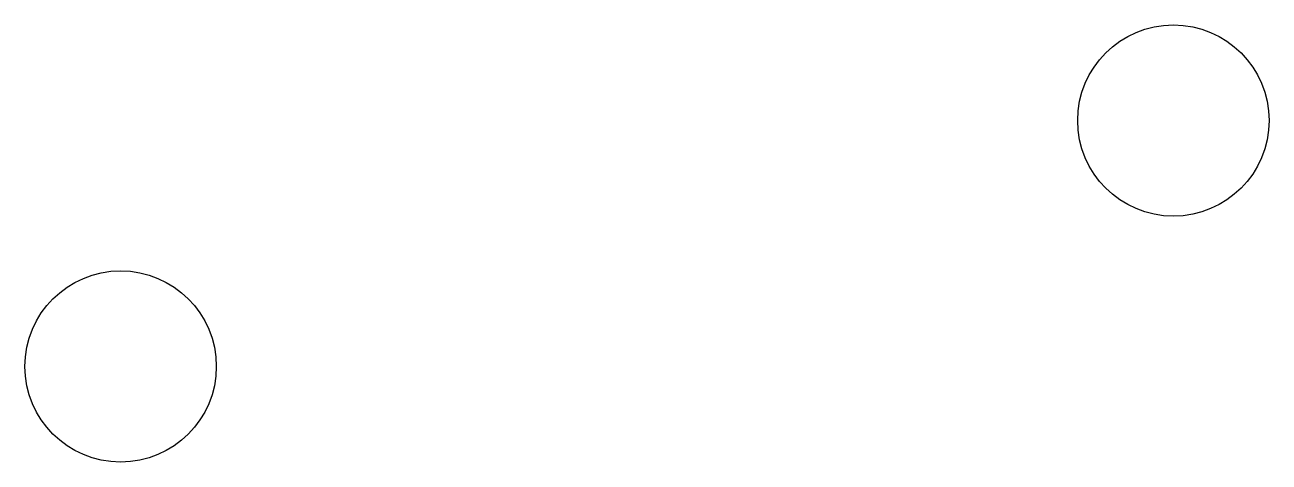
# Model space of a CAD drawing. Header units: centimetres. Extents: x -1.67 to 1.67, y -0.59 to 0.59.
import ezdxf

# ---------------------------------------------------------------- set-up
doc = ezdxf.new("R2010")
doc.units = ezdxf.units.CM
doc.header["$MEASUREMENT"] = 0
doc.layers.add('Camada 1', color=7, linetype='Continuous')

msp = doc.modelspace()

# ---------------------------------------------------------------- linework, layer by layer
at = {"layer": 'Camada 1'}
for centre in [(1.41311, 0.33033), (-1.41311, -0.33033)]:
    msp.add_ellipse(centre, major_axis=(0, 0.25693), ratio=1, dxfattribs=at)

doc.saveas('drawing.dxf')
